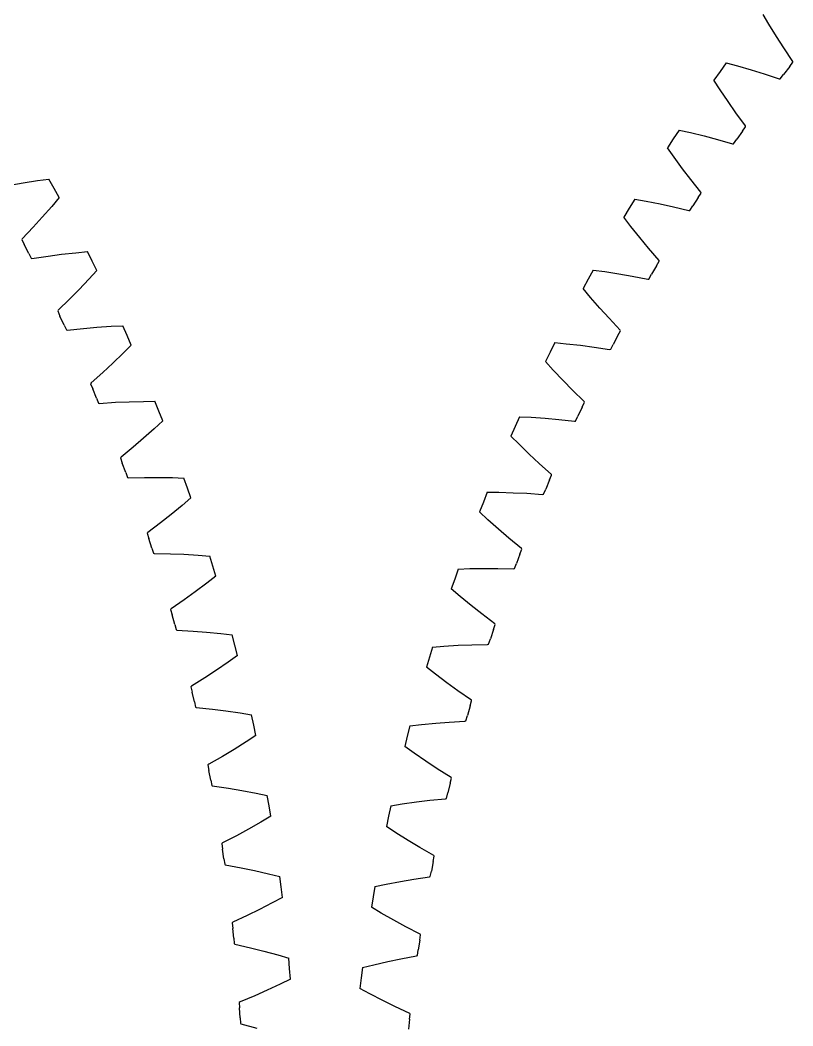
# Model space of a CAD drawing. Header units: millimetres. Extents: x -1110 to 413, y -747 to 380.
# Drawn here: x -718.96 to -685.51, y -355.62 to -312.09 of the extents above; entities that cross this region are included whole.
import ezdxf

# ---------------------------------------------------------------- set-up
doc = ezdxf.new("R2010")
doc.units = ezdxf.units.MM

msp = doc.modelspace()

# ---------------------------------------------------------------- linework, layer by layer
for p, q in [((-686.546, -312.274), (-686.798, -311.843)), ((-686.221, -312.804), (-686.546, -312.274)), ((-685.904, -313.299), (-686.221, -312.804)), ((-685.512, -313.888), (-685.904, -313.299)), ((-688.394, -313.946), (-688.663, -314.315)), ((-688.394, -313.946), (-687.911, -314.073)), ((-687.911, -314.073), (-687.314, -314.243)), ((-687.314, -314.243), (-686.751, -314.415)), ((-685.651, -314.1), (-685.912, -314.444)), ((-685.651, -314.1), (-685.512, -313.919)), ((-685.512, -313.919), (-685.512, -313.888)), ((-688.663, -314.315), (-688.931, -314.685)), ((-688.661, -315.105), (-688.931, -314.685)), ((-686.751, -314.415), (-686.104, -314.63)), ((-686.104, -314.63), (-686.06, -314.633)), ((-686.06, -314.633), (-685.912, -314.444)), ((-688.315, -315.621), (-688.661, -315.105)), ((-687.977, -316.102), (-688.315, -315.621)), ((-687.561, -316.674), (-687.977, -316.102)), ((-690.438, -316.853), (-690.691, -317.233)), ((-690.438, -316.853), (-689.95, -316.96)), ((-687.691, -316.892), (-687.937, -317.246)), ((-687.691, -316.892), (-687.559, -316.705)), ((-687.559, -316.705), (-687.561, -316.674)), ((-690.691, -317.233), (-690.943, -317.614)), ((-689.95, -316.96), (-689.346, -317.104)), ((-689.346, -317.104), (-688.777, -317.253)), ((-688.777, -317.253), (-688.121, -317.44)), ((-688.077, -317.442), (-687.937, -317.246)), ((-690.656, -318.022), (-690.943, -317.614)), ((-688.121, -317.44), (-688.077, -317.442)), ((-690.288, -318.523), (-690.656, -318.022)), ((-689.931, -318.99), (-690.288, -318.523)), ((-718.818, -319.132), (-718.204, -319.038)), ((-718.204, -319.038), (-717.709, -318.973)), ((-717.488, -319.373), (-717.709, -318.973)), ((-689.491, -319.544), (-689.931, -318.99)), ((-719.398, -319.232), (-718.818, -319.132)), ((-717.269, -319.774), (-717.488, -319.373)), ((-717.269, -319.774), (-717.59, -320.156)), ((-692.358, -319.843), (-692.596, -320.233)), ((-692.358, -319.843), (-691.866, -319.929)), ((-691.866, -319.929), (-691.256, -320.048)), ((-689.611, -319.767), (-689.843, -320.131)), ((-689.611, -319.767), (-689.488, -319.575)), ((-689.488, -319.575), (-689.491, -319.544)), ((-717.59, -320.156), (-717.998, -320.625)), ((-692.596, -320.233), (-692.831, -320.624)), ((-691.256, -320.048), (-690.682, -320.173)), ((-690.682, -320.173), (-690.019, -320.333)), ((-690.019, -320.333), (-689.974, -320.332)), ((-689.974, -320.332), (-689.843, -320.131)), ((-717.998, -320.625), (-718.393, -321.06)), ((-692.527, -321.02), (-692.831, -320.624)), ((-718.393, -321.06), (-718.863, -321.554)), ((-692.139, -321.505), (-692.527, -321.02)), ((-718.863, -321.554), (-718.885, -321.593)), ((-718.885, -321.593), (-718.776, -321.807)), ((-691.762, -321.957), (-692.139, -321.505)), ((-718.577, -322.19), (-718.776, -321.807)), ((-716.543, -322.158), (-716.046, -322.113)), ((-715.842, -322.522), (-716.046, -322.113)), ((-691.299, -322.492), (-691.762, -321.957)), ((-718.577, -322.19), (-718.472, -322.393)), ((-718.472, -322.393), (-718.444, -322.406)), ((-718.444, -322.406), (-717.744, -322.302)), ((-717.744, -322.302), (-717.161, -322.226)), ((-717.161, -322.226), (-716.543, -322.158)), ((-715.64, -322.931), (-715.842, -322.522)), ((-691.41, -322.72), (-691.295, -322.523)), ((-691.295, -322.523), (-691.299, -322.492)), ((-715.64, -322.931), (-715.976, -323.3)), ((-694.151, -322.91), (-694.372, -323.31)), ((-694.151, -322.91), (-693.656, -322.976)), ((-693.656, -322.976), (-693.042, -323.07)), ((-691.41, -322.72), (-691.626, -323.093)), ((-715.976, -323.3), (-716.403, -323.751)), ((-694.372, -323.31), (-694.591, -323.711)), ((-693.042, -323.07), (-692.463, -323.17)), ((-692.463, -323.17), (-691.794, -323.302)), ((-691.794, -323.302), (-691.749, -323.3)), ((-691.749, -323.3), (-691.626, -323.093)), ((-716.403, -323.751), (-716.817, -324.17)), ((-694.271, -324.094), (-694.591, -323.711)), ((-716.817, -324.17), (-717.307, -324.644)), ((-693.863, -324.562), (-694.271, -324.094)), ((-717.307, -324.644), (-717.33, -324.681)), ((-717.33, -324.681), (-717.231, -324.9)), ((-693.467, -324.998), (-693.863, -324.562)), ((-717.047, -325.291), (-717.231, -324.9)), ((-692.982, -325.513), (-693.467, -324.998)), ((-717.047, -325.291), (-716.951, -325.498)), ((-716.951, -325.498), (-716.924, -325.512)), ((-716.924, -325.512), (-716.22, -325.438)), ((-716.22, -325.438), (-715.634, -325.386)), ((-715.634, -325.386), (-715.014, -325.344)), ((-715.014, -325.344), (-714.516, -325.32)), ((-714.329, -325.737), (-714.516, -325.32)), ((-693.084, -325.745), (-692.977, -325.544)), ((-692.977, -325.544), (-692.982, -325.513)), ((-714.144, -326.155), (-714.329, -325.737)), ((-693.084, -325.745), (-693.284, -326.128)), ((-714.144, -326.155), (-714.496, -326.509)), ((-696.019, -326.459), (-696.221, -326.869)), ((-695.814, -326.051), (-696.019, -326.459)), ((-695.814, -326.051), (-695.317, -326.096)), ((-695.317, -326.096), (-694.7, -326.163)), ((-694.7, -326.163), (-694.117, -326.24)), ((-694.117, -326.24), (-693.443, -326.343)), ((-693.443, -326.343), (-693.398, -326.339)), ((-693.398, -326.339), (-693.284, -326.128)), ((-714.496, -326.509), (-714.941, -326.942)), ((-695.884, -327.238), (-696.221, -326.869)), ((-714.941, -326.942), (-715.372, -327.343)), ((-695.457, -327.689), (-695.884, -327.238)), ((-715.372, -327.343), (-715.881, -327.796)), ((-695.044, -328.107), (-695.457, -327.689)), ((-715.881, -327.796), (-715.906, -327.832)), ((-715.906, -327.832), (-715.816, -328.056)), ((-715.649, -328.453), (-715.816, -328.056)), ((-694.538, -328.602), (-695.044, -328.107)), ((-715.649, -328.453), (-715.562, -328.664)), ((-715.535, -328.679), (-714.829, -328.634)), ((-714.829, -328.634), (-714.241, -328.607)), ((-714.241, -328.607), (-713.62, -328.592)), ((-713.62, -328.592), (-713.121, -328.588)), ((-712.952, -329.013), (-713.121, -328.588)), ((-694.629, -328.838), (-694.531, -328.632)), ((-694.531, -328.632), (-694.538, -328.602)), ((-715.562, -328.664), (-715.535, -328.679)), ((-712.785, -329.438), (-712.952, -329.013)), ((-694.629, -328.838), (-694.813, -329.229)), ((-712.785, -329.438), (-713.151, -329.777)), ((-697.345, -329.258), (-697.532, -329.675)), ((-697.345, -329.258), (-696.846, -329.282)), ((-696.846, -329.282), (-696.226, -329.324)), ((-696.226, -329.324), (-695.64, -329.375)), ((-695.64, -329.375), (-694.963, -329.451)), ((-694.963, -329.451), (-694.919, -329.445)), ((-694.919, -329.445), (-694.813, -329.229)), ((-713.151, -329.777), (-713.614, -330.191)), ((-697.532, -329.675), (-697.716, -330.093)), ((-713.614, -330.191), (-714.061, -330.573)), ((-697.365, -330.447), (-697.716, -330.093)), ((-714.061, -330.573), (-714.589, -331.005)), ((-696.919, -330.88), (-697.365, -330.447)), ((-714.589, -331.005), (-714.616, -331.04)), ((-714.616, -331.04), (-714.535, -331.267)), ((-696.489, -331.28), (-696.919, -330.88)), ((-714.385, -331.671), (-714.535, -331.267)), ((-714.385, -331.671), (-714.306, -331.886)), ((-695.962, -331.754), (-696.489, -331.28)), ((-714.306, -331.886), (-714.28, -331.902)), ((-714.28, -331.902), (-713.573, -331.887)), ((-713.573, -331.887), (-712.985, -331.884)), ((-712.985, -331.884), (-712.363, -331.895)), ((-712.363, -331.895), (-711.865, -331.912)), ((-711.713, -332.343), (-711.865, -331.912)), ((-696.044, -331.993), (-696.211, -332.391)), ((-696.044, -331.993), (-695.954, -331.783)), ((-695.954, -331.783), (-695.962, -331.754)), ((-711.564, -332.775), (-711.713, -332.343)), ((-698.739, -332.526), (-698.909, -332.951)), ((-698.739, -332.526), (-698.24, -332.529)), ((-698.24, -332.529), (-697.619, -332.545)), ((-697.619, -332.545), (-697.032, -332.572)), ((-696.308, -332.611), (-696.211, -332.391)), ((-711.564, -332.775), (-711.944, -333.099)), ((-698.909, -332.951), (-699.076, -333.376)), ((-697.032, -332.572), (-696.351, -332.619)), ((-696.351, -332.619), (-696.308, -332.611)), ((-711.944, -333.099), (-712.424, -333.493)), ((-698.71, -333.715), (-699.076, -333.376)), ((-712.887, -333.856), (-713.432, -334.265)), ((-712.424, -333.493), (-712.887, -333.856)), ((-698.246, -334.129), (-698.71, -333.715)), ((-713.432, -334.265), (-713.46, -334.299)), ((-713.46, -334.299), (-713.39, -334.529)), ((-697.799, -334.511), (-698.246, -334.129)), ((-713.256, -334.94), (-713.39, -334.529)), ((-697.254, -334.962), (-697.799, -334.511)), ((-713.256, -334.94), (-713.187, -335.157)), ((-713.187, -335.157), (-713.161, -335.175)), ((-713.161, -335.175), (-712.454, -335.189)), ((-697.325, -335.205), (-697.245, -334.991)), ((-697.245, -334.991), (-697.254, -334.962)), ((-712.454, -335.189), (-711.866, -335.211)), ((-711.866, -335.211), (-711.246, -335.247)), ((-711.246, -335.247), (-710.748, -335.286)), ((-710.615, -335.723), (-710.748, -335.286)), ((-697.563, -335.833), (-697.476, -335.609)), ((-697.325, -335.205), (-697.476, -335.609)), ((-710.484, -336.161), (-710.615, -335.723)), ((-699.996, -335.85), (-700.147, -336.281)), ((-699.996, -335.85), (-699.497, -335.832)), ((-699.497, -335.832), (-698.876, -335.822)), ((-698.876, -335.822), (-698.288, -335.825)), ((-698.288, -335.825), (-697.606, -335.843)), ((-697.606, -335.843), (-697.563, -335.833)), ((-710.877, -336.468), (-711.374, -336.842)), ((-710.484, -336.161), (-710.877, -336.468)), ((-700.147, -336.281), (-700.296, -336.713)), ((-711.374, -336.842), (-711.851, -337.185)), ((-699.916, -337.037), (-700.296, -336.713)), ((-711.851, -337.185), (-712.413, -337.571)), ((-699.436, -337.431), (-699.916, -337.037)), ((-712.413, -337.571), (-712.443, -337.604)), ((-712.443, -337.604), (-712.382, -337.837)), ((-698.974, -337.794), (-699.436, -337.431)), ((-712.265, -338.252), (-712.382, -337.837)), ((-698.41, -338.221), (-698.974, -337.794)), ((-698.399, -338.25), (-698.41, -338.221)), ((-712.265, -338.252), (-712.205, -338.472)), ((-712.205, -338.472), (-712.181, -338.491)), ((-712.181, -338.491), (-711.474, -338.535)), ((-711.474, -338.535), (-710.888, -338.582)), ((-710.888, -338.582), (-710.27, -338.644)), ((-710.27, -338.644), (-709.774, -338.703)), ((-698.471, -338.467), (-698.604, -338.877)), ((-698.471, -338.467), (-698.399, -338.25)), ((-709.659, -339.145), (-709.774, -338.703)), ((-698.682, -339.105), (-698.604, -338.877)), ((-709.547, -339.588), (-709.659, -339.145)), ((-701.112, -339.224), (-701.245, -339.661)), ((-701.112, -339.224), (-700.615, -339.185)), ((-700.615, -339.185), (-699.994, -339.149)), ((-699.994, -339.149), (-699.407, -339.127)), ((-699.407, -339.127), (-698.725, -339.116)), ((-698.725, -339.116), (-698.682, -339.105)), ((-709.953, -339.879), (-710.464, -340.231)), ((-709.547, -339.588), (-709.953, -339.879)), ((-701.245, -339.661), (-701.376, -340.099)), ((-710.464, -340.231), (-710.956, -340.555)), ((-700.983, -340.406), (-701.376, -340.099)), ((-710.956, -340.555), (-711.533, -340.917)), ((-700.487, -340.779), (-700.983, -340.406)), ((-700.009, -341.123), (-700.487, -340.779)), ((-711.533, -340.917), (-711.564, -340.949)), ((-711.564, -340.949), (-711.513, -341.183)), ((-711.414, -341.604), (-711.513, -341.183)), ((-699.428, -341.527), (-700.009, -341.123)), ((-711.414, -341.604), (-711.363, -341.826)), ((-699.479, -341.775), (-699.416, -341.555)), ((-699.416, -341.555), (-699.428, -341.527)), ((-711.363, -341.826), (-711.34, -341.846)), ((-711.34, -341.846), (-710.636, -341.919)), ((-710.636, -341.919), (-710.052, -341.99)), ((-710.052, -341.99), (-709.437, -342.078)), ((-709.437, -342.078), (-708.944, -342.158)), ((-699.479, -341.775), (-699.595, -342.19)), ((-708.848, -342.605), (-708.944, -342.158)), ((-701.591, -342.582), (-700.972, -342.519)), ((-700.972, -342.519), (-700.386, -342.473)), ((-700.386, -342.473), (-699.705, -342.434)), ((-699.705, -342.434), (-699.663, -342.421)), ((-699.663, -342.421), (-699.595, -342.19)), ((-708.754, -343.052), (-708.848, -342.605)), ((-702.086, -342.641), (-702.201, -343.083)), ((-702.086, -342.641), (-701.591, -342.582)), ((-709.172, -343.326), (-709.698, -343.656)), ((-708.754, -343.052), (-709.172, -343.326)), ((-702.201, -343.083), (-702.313, -343.526)), ((-709.698, -343.656), (-710.202, -343.959)), ((-701.908, -343.817), (-702.313, -343.526)), ((-701.396, -344.169), (-701.908, -343.817)), ((-710.795, -344.296), (-710.827, -344.327)), ((-710.202, -343.959), (-710.795, -344.296)), ((-700.905, -344.493), (-701.396, -344.169)), ((-710.827, -344.327), (-710.785, -344.564)), ((-710.704, -344.987), (-710.785, -344.564)), ((-700.307, -344.871), (-700.905, -344.493)), ((-710.704, -344.987), (-710.663, -345.212)), ((-700.348, -345.121), (-700.446, -345.541)), ((-700.348, -345.121), (-700.294, -344.899)), ((-700.294, -344.899), (-700.307, -344.871)), ((-710.663, -345.212), (-710.64, -345.232)), ((-710.64, -345.232), (-709.939, -345.335)), ((-709.939, -345.335), (-709.359, -345.431)), ((-709.359, -345.431), (-708.748, -345.545)), ((-708.748, -345.545), (-708.26, -345.645)), ((-700.504, -345.775), (-700.446, -345.541)), ((-708.182, -346.096), (-708.26, -345.645)), ((-702.916, -346.096), (-702.424, -346.016)), ((-702.424, -346.016), (-701.808, -345.928)), ((-701.808, -345.928), (-701.225, -345.857)), ((-701.225, -345.857), (-700.546, -345.79)), ((-700.546, -345.79), (-700.504, -345.775)), ((-708.107, -346.546), (-708.182, -346.096)), ((-702.916, -346.096), (-703.012, -346.543)), ((-708.536, -346.802), (-709.075, -347.11)), ((-708.107, -346.546), (-708.536, -346.802)), ((-703.012, -346.543), (-703.106, -346.99)), ((-709.075, -347.11), (-709.592, -347.391)), ((-702.689, -347.263), (-703.106, -346.99)), ((-702.163, -347.594), (-702.689, -347.263)), ((-710.198, -347.704), (-710.231, -347.733)), ((-710.231, -347.733), (-710.2, -347.971)), ((-709.592, -347.391), (-710.198, -347.704)), ((-701.658, -347.897), (-702.163, -347.594)), ((-710.137, -348.398), (-710.2, -347.971)), ((-701.045, -348.25), (-701.658, -347.897)), ((-710.137, -348.398), (-710.104, -348.624)), ((-710.104, -348.624), (-710.082, -348.646)), ((-710.082, -348.646), (-709.387, -348.778)), ((-701.075, -348.502), (-701.156, -348.925)), ((-701.075, -348.502), (-701.031, -348.278)), ((-701.031, -348.278), (-701.045, -348.25)), ((-709.387, -348.778), (-708.811, -348.897)), ((-708.811, -348.897), (-708.206, -349.037)), ((-708.206, -349.037), (-707.722, -349.158)), ((-701.205, -349.161), (-701.156, -348.925)), ((-707.663, -349.611), (-707.722, -349.158)), ((-703.601, -349.583), (-703.112, -349.483)), ((-703.112, -349.483), (-702.501, -349.369)), ((-702.501, -349.369), (-701.921, -349.273)), ((-701.921, -349.273), (-701.246, -349.177)), ((-701.246, -349.177), (-701.205, -349.161)), ((-707.607, -350.064), (-707.663, -349.611)), ((-703.601, -349.583), (-703.678, -350.033)), ((-708.046, -350.302), (-708.598, -350.587)), ((-707.607, -350.064), (-708.046, -350.302)), ((-703.678, -350.033), (-703.753, -350.484)), ((-709.126, -350.847), (-709.744, -351.133)), ((-708.598, -350.587), (-709.126, -350.847)), ((-703.325, -350.74), (-703.753, -350.484)), ((-702.785, -351.048), (-703.325, -350.74)), ((-709.744, -351.133), (-709.779, -351.161)), ((-709.779, -351.161), (-709.757, -351.401)), ((-702.269, -351.329), (-702.785, -351.048)), ((-709.712, -351.83), (-709.757, -351.401)), ((-701.641, -351.657), (-702.269, -351.329)), ((-701.661, -351.909), (-701.626, -351.684)), ((-701.626, -351.684), (-701.641, -351.657)), ((-709.712, -351.83), (-709.69, -352.057)), ((-709.69, -352.057), (-709.668, -352.079)), ((-709.668, -352.079), (-708.979, -352.24)), ((-701.661, -351.909), (-701.724, -352.336)), ((-708.979, -352.24), (-708.409, -352.384)), ((-708.409, -352.384), (-707.81, -352.549)), ((-707.81, -352.549), (-707.331, -352.69)), ((-701.803, -352.592), (-701.762, -352.573)), ((-701.762, -352.573), (-701.724, -352.336)), ((-707.292, -353.145), (-707.331, -352.69)), ((-704.139, -353.096), (-703.655, -352.975)), ((-703.655, -352.975), (-703.049, -352.835)), ((-703.049, -352.835), (-702.473, -352.716)), ((-702.473, -352.716), (-701.803, -352.592)), ((-707.255, -353.6), (-707.292, -353.145)), ((-704.139, -353.096), (-704.197, -353.549)), ((-707.703, -353.819), (-708.266, -354.081)), ((-707.255, -353.6), (-707.703, -353.819)), ((-704.197, -353.549), (-704.253, -354.002)), ((-708.805, -354.318), (-709.435, -354.579)), ((-708.266, -354.081), (-708.805, -354.318)), ((-703.815, -354.24), (-704.253, -354.002)), ((-703.263, -354.525), (-703.815, -354.24)), ((-709.435, -354.579), (-709.471, -354.605)), ((-709.471, -354.605), (-709.459, -354.845)), ((-702.735, -354.784), (-703.263, -354.525)), ((-709.432, -355.276), (-709.459, -354.845)), ((-702.094, -355.085), (-702.735, -354.784)), ((-702.103, -355.338), (-702.078, -355.112)), ((-702.078, -355.112), (-702.094, -355.085)), ((-709.432, -355.276), (-709.419, -355.504)), ((-709.419, -355.504), (-709.399, -355.527)), ((-709.399, -355.527), (-708.717, -355.717)), ((-702.103, -355.338), (-702.148, -355.768))]:
    msp.add_line(p, q)

doc.saveas('drawing.dxf')
